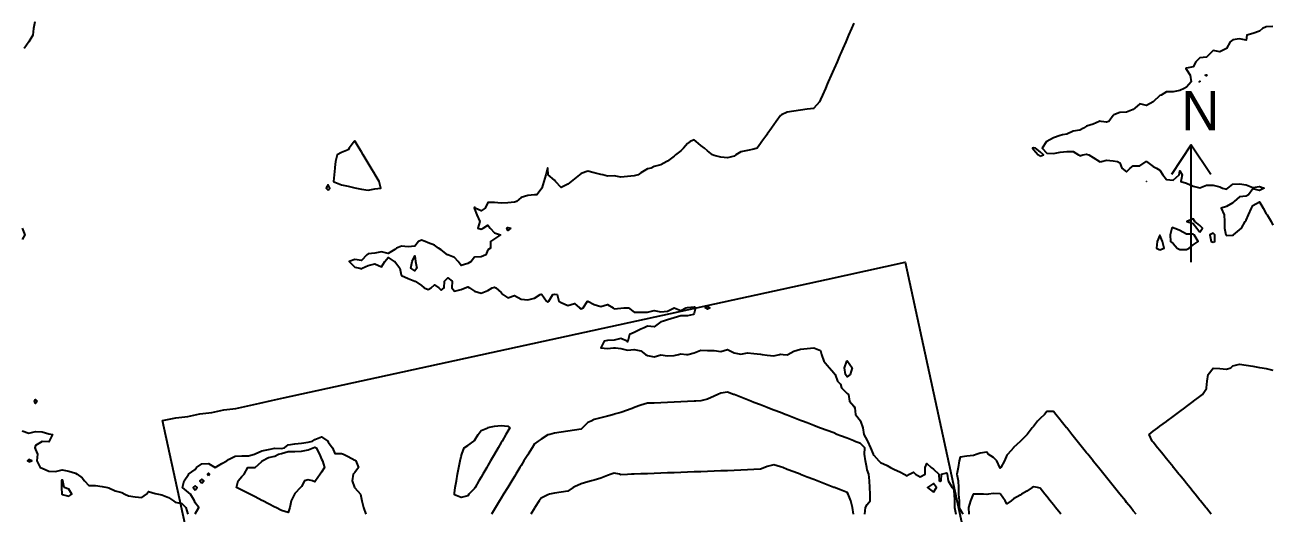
# Model space of a CAD drawing. Header units: metres. Extents: x 2681030 to 2681330, y 1246000 to 1246290.
# Drawn here: x 2681129 to 2681222.7, y 1246152.3 to 1246189 of the extents above; entities that cross this region are included whole.
import ezdxf

# ---------------------------------------------------------------- set-up
doc = ezdxf.new("R2010")
doc.units = ezdxf.units.M
for name, color, linetype in [('BASIS_HOEHENLINIEN', 8, 'Continuous'), ('BASIS_NORDPFEIL', 7, 'Continuous'), ('BASIS_PARZELLE', 7, 'Continuous')]:
    doc.layers.add(name, color=color, linetype=linetype)

msp = doc.modelspace()

# ---------------------------------------------------------------- linework, layer by layer
at = {"layer": 'BASIS_HOEHENLINIEN'}
for points in [[(2681129.712, 1246189.25, 0), (2681129.599, 1246188.75, 0), (2681129.555, 1246188.25, 0), (2681129.257, 1246187.75, 0), (2681129.25, 1246187.741, 0), (2681128.888, 1246187.25, 0)], [(2681191.25, 1246189.145, 0), (2681191.078, 1246188.75, 0), (2681190.86, 1246188.25, 0), (2681190.75, 1246187.997, 0), (2681190.642, 1246187.75, 0), (2681190.424, 1246187.25, 0), (2681190.25, 1246186.851, 0), (2681190.206, 1246186.75, 0), (2681189.989, 1246186.25, 0), (2681189.771, 1246185.75, 0), (2681189.75, 1246185.703, 0), (2681189.553, 1246185.25, 0), (2681189.335, 1246184.75, 0), (2681189.25, 1246184.555, 0), (2681189.117, 1246184.25, 0), (2681188.899, 1246183.75, 0), (2681188.75, 1246183.408, 0), (2681188.679, 1246183.25, 0), (2681188.256, 1246182.75, 0), (2681188.25, 1246182.746, 0), (2681187.75, 1246182.676, 0), (2681187.25, 1246182.605, 0), (2681186.75, 1246182.535, 0), (2681186.25, 1246182.464, 0), (2681185.813, 1246182.25, 0), (2681185.75, 1246182.208, 0), (2681185.422, 1246181.75, 0), (2681185.25, 1246181.51, 0), (2681185.064, 1246181.25, 0), (2681184.75, 1246180.812, 0), (2681184.705, 1246180.75, 0), (2681184.347, 1246180.25, 0), (2681184.25, 1246180.114, 0), (2681183.989, 1246179.75, 0), (2681183.75, 1246179.689, 0), (2681183.25, 1246179.583, 0), (2681182.75, 1246179.485, 0), (2681182.386, 1246179.25, 0), (2681182.25, 1246179.163, 0), (2681181.75, 1246179.042, 0), (2681181.25, 1246179.071, 0), (2681180.75, 1246179.2, 0), (2681180.635, 1246179.25, 0), (2681180.25, 1246179.562, 0), (2681180.019, 1246179.75, 0), (2681179.75, 1246179.969, 0), (2681179.404, 1246180.25, 0), (2681179.25, 1246180.375, 0), (2681178.948, 1246180.25, 0), (2681178.75, 1246180.106, 0), (2681178.448, 1246179.75, 0), (2681178.25, 1246179.549, 0), (2681177.861, 1246179.25, 0), (2681177.75, 1246179.164, 0), (2681177.25, 1246178.779, 0), (2681177.196, 1246178.75, 0), (2681176.75, 1246178.514, 0), (2681176.25, 1246178.384, 0), (2681176.013, 1246178.25, 0), (2681175.75, 1246178.202, 0), (2681175.25, 1246177.896, 0), (2681175.047, 1246177.75, 0), (2681174.75, 1246177.683, 0), (2681174.25, 1246177.626, 0), (2681173.75, 1246177.582, 0), (2681173.25, 1246177.676, 0), (2681172.75, 1246177.661, 0), (2681172.384, 1246177.75, 0), (2681172.25, 1246177.783, 0), (2681171.75, 1246177.904, 0), (2681171.25, 1246178.025, 0), (2681170.75, 1246177.843, 0), (2681170.632, 1246177.75, 0), (2681170.25, 1246177.449, 0), (2681169.998, 1246177.25, 0), (2681169.75, 1246177.055, 0), (2681169.25, 1246176.791, 0), (2681168.823, 1246177.25, 0), (2681168.75, 1246177.363, 0), (2681168.276, 1246177.75, 0), (2681168.25, 1246178.25, 0), (2681168.25, 1246178.251, 0), (2681168.243, 1246178.25, 0), (2681168.101, 1246177.75, 0), (2681167.957, 1246177.25, 0), (2681167.811, 1246176.75, 0), (2681167.75, 1246176.676, 0), (2681167.417, 1246176.25, 0), (2681167.25, 1246176.24, 0), (2681166.75, 1246176.202, 0), (2681166.25, 1246176.06, 0), (2681165.903, 1246175.75, 0), (2681165.75, 1246175.707, 0), (2681165.25, 1246175.659, 0), (2681164.75, 1246175.621, 0), (2681164.25, 1246175.673, 0), (2681163.75, 1246175.674, 0), (2681163.539, 1246175.25, 0), (2681163.25, 1246175.038, 0), (2681162.799, 1246175.25, 0), (2681162.75, 1246175.321, 0), (2681162.724, 1246175.25, 0), (2681162.75, 1246175.186, 0), (2681162.926, 1246174.75, 0), (2681163.133, 1246174.25, 0), (2681162.997, 1246173.75, 0), (2681163.25, 1246173.679, 0), (2681163.397, 1246173.75, 0), (2681163.75, 1246173.963, 0), (2681163.931, 1246173.75, 0), (2681164.25, 1246173.386, 0), (2681164.708, 1246173.25, 0), (2681164.25, 1246172.948, 0), (2681163.945, 1246172.75, 0), (2681163.943, 1246172.25, 0), (2681163.75, 1246172.113, 0), (2681163.594, 1246171.75, 0), (2681163.25, 1246171.594, 0), (2681162.75, 1246171.56, 0), (2681162.496, 1246171.25, 0), (2681162.25, 1246171.089, 0), (2681161.75, 1246170.943, 0), (2681161.523, 1246171.25, 0), (2681161.25, 1246171.546, 0), (2681160.75, 1246171.735, 0), (2681160.724, 1246171.75, 0), (2681160.25, 1246172.116, 0), (2681160.051, 1246172.25, 0), (2681159.75, 1246172.476, 0), (2681159.25, 1246172.646, 0), (2681159.036, 1246172.75, 0), (2681158.75, 1246172.851, 0), (2681158.528, 1246172.75, 0), (2681158.25, 1246172.403, 0), (2681157.75, 1246172.347, 0), (2681157.25, 1246172.398, 0), (2681156.877, 1246172.25, 0), (2681156.75, 1246172.142, 0), (2681156.25, 1246171.836, 0), (2681155.75, 1246171.967, 0), (2681155.25, 1246171.867, 0), (2681154.75, 1246171.809, 0), (2681154.663, 1246171.75, 0), (2681154.25, 1246171.326, 0), (2681153.75, 1246171.393, 0), (2681153.318, 1246171.25, 0), (2681153.75, 1246170.821, 0), (2681154.134, 1246170.75, 0), (2681154.25, 1246170.677, 0), (2681154.302, 1246170.75, 0), (2681154.75, 1246170.946, 0), (2681155.25, 1246171.058, 0), (2681155.75, 1246170.841, 0), (2681156.016, 1246171.25, 0), (2681156.25, 1246171.543, 0), (2681156.714, 1246171.25, 0), (2681156.75, 1246171.231, 0), (2681157.132, 1246170.75, 0), (2681157.236, 1246170.25, 0), (2681157.25, 1246170.192, 0), (2681157.75, 1246169.952, 0), (2681158.25, 1246169.773, 0), (2681158.279, 1246169.75, 0), (2681158.75, 1246169.436, 0), (2681158.953, 1246169.25, 0), (2681159.25, 1246169.126, 0), (2681159.48, 1246169.25, 0), (2681159.75, 1246169.489, 0), (2681160.066, 1246169.25, 0), (2681160.25, 1246169.076, 0), (2681160.475, 1246169.25, 0), (2681160.479, 1246169.75, 0), (2681160.75, 1246170.021, 0), (2681161.063, 1246169.75, 0), (2681161.044, 1246169.25, 0), (2681161.25, 1246169.022, 0), (2681161.75, 1246169.148, 0), (2681162.043, 1246169.25, 0), (2681162.25, 1246169.339, 0), (2681162.381, 1246169.25, 0), (2681162.75, 1246169.014, 0), (2681163.25, 1246168.858, 0), (2681163.75, 1246169.069, 0), (2681164.066, 1246169.25, 0), (2681164.25, 1246169.304, 0), (2681164.336, 1246169.25, 0), (2681164.75, 1246168.916, 0), (2681164.871, 1246168.75, 0), (2681165.25, 1246168.505, 0), (2681165.75, 1246168.673, 0), (2681166.25, 1246168.415, 0), (2681166.75, 1246168.367, 0), (2681167.25, 1246168.485, 0), (2681167.688, 1246168.75, 0), (2681167.75, 1246168.776, 0), (2681167.816, 1246168.75, 0), (2681168.151, 1246168.25, 0), (2681168.25, 1246168.193, 0), (2681168.341, 1246168.25, 0), (2681168.629, 1246168.75, 0), (2681168.75, 1246168.791, 0), (2681168.952, 1246168.75, 0), (2681169.094, 1246168.25, 0), (2681169.25, 1246168.154, 0), (2681169.75, 1246167.945, 0), (2681170.25, 1246168.078, 0), (2681170.633, 1246167.75, 0), (2681170.75, 1246167.694, 0), (2681170.903, 1246167.75, 0), (2681171.244, 1246168.25, 0), (2681171.25, 1246168.257, 0), (2681171.261, 1246168.25, 0), (2681171.75, 1246168.021, 0), (2681172.25, 1246167.852, 0), (2681172.75, 1246168.014, 0), (2681173.156, 1246167.75, 0), (2681173.25, 1246167.681, 0), (2681173.75, 1246167.741, 0), (2681173.971, 1246167.75, 0), (2681174.25, 1246167.762, 0), (2681174.316, 1246167.75, 0), (2681174.75, 1246167.44, 0), (2681175.25, 1246167.445, 0), (2681175.75, 1246167.431, 0), (2681176.25, 1246167.554, 0), (2681176.75, 1246167.47, 0), (2681177.25, 1246167.498, 0), (2681177.749, 1246167.75, 0), (2681177.75, 1246167.751, 0), (2681177.754, 1246167.75, 0), (2681178.25, 1246167.546, 0), (2681178.623, 1246167.75, 0), (2681178.75, 1246167.785, 0), (2681179.25, 1246167.823, 0), (2681179.356, 1246167.75, 0), (2681179.25, 1246167.362, 0), (2681179.207, 1246167.25, 0), (2681178.75, 1246167.156, 0), (2681178.25, 1246167.166, 0), (2681177.75, 1246166.995, 0), (2681177.25, 1246166.861, 0), (2681176.947, 1246166.75, 0), (2681176.75, 1246166.7, 0), (2681176.25, 1246166.325, 0), (2681175.75, 1246166.385, 0), (2681175.491, 1246166.25, 0), (2681175.25, 1246166.145, 0), (2681174.75, 1246165.906, 0), (2681174.384, 1246165.75, 0), (2681174.264, 1246165.25, 0), (2681174.25, 1246165.198, 0), (2681174.228, 1246165.25, 0), (2681173.75, 1246165.456, 0), (2681173.25, 1246165.338, 0), (2681172.75, 1246165.313, 0), (2681172.479, 1246165.25, 0), (2681172.25, 1246164.764, 0), (2681172.237, 1246164.75, 0), (2681172.25, 1246164.747, 0), (2681172.75, 1246164.698, 0), (2681173.181, 1246164.75, 0), (2681173.25, 1246164.765, 0), (2681173.352, 1246164.75, 0), (2681173.75, 1246164.703, 0), (2681174.25, 1246164.565, 0), (2681174.75, 1246164.638, 0), (2681175.25, 1246164.526, 0), (2681175.591, 1246164.25, 0), (2681175.75, 1246164.182, 0), (2681176.25, 1246164.082, 0), (2681176.75, 1246164.239, 0), (2681177.25, 1246164.157, 0), (2681177.75, 1246164.188, 0), (2681178.068, 1246164.25, 0), (2681178.25, 1246164.294, 0), (2681178.688, 1246164.25, 0), (2681178.75, 1246164.241, 0), (2681178.768, 1246164.25, 0), (2681179.25, 1246164.388, 0), (2681179.75, 1246164.571, 0), (2681180.25, 1246164.543, 0), (2681180.75, 1246164.55, 0), (2681181.25, 1246164.47, 0), (2681181.75, 1246164.623, 0), (2681182.25, 1246164.384, 0), (2681182.75, 1246164.272, 0), (2681183.25, 1246164.372, 0), (2681183.75, 1246164.33, 0), (2681184.25, 1246164.283, 0), (2681184.372, 1246164.25, 0), (2681184.75, 1246164.214, 0), (2681185.25, 1246164.142, 0), (2681185.661, 1246164.25, 0), (2681185.75, 1246164.284, 0), (2681185.955, 1246164.25, 0), (2681186.25, 1246164.236, 0), (2681186.292, 1246164.25, 0), (2681186.75, 1246164.514, 0), (2681187.25, 1246164.649, 0), (2681187.75, 1246164.703, 0), (2681188.25, 1246164.743, 0), (2681188.75, 1246164.55, 0), (2681188.82, 1246164.25, 0), (2681189.007, 1246163.75, 0), (2681189.25, 1246163.461, 0), (2681189.428, 1246163.25, 0), (2681189.75, 1246162.868, 0), (2681189.85, 1246162.75, 0), (2681190.034, 1246162.25, 0), (2681190.25, 1246162.019, 0), (2681190.33, 1246161.75, 0), (2681190.75, 1246161.321, 0), (2681190.85, 1246161.25, 0), (2681190.919, 1246160.75, 0), (2681191.25, 1246160.365, 0), (2681191.333, 1246160.25, 0), (2681191.384, 1246159.75, 0), (2681191.75, 1246159.256, 0), (2681191.756, 1246159.25, 0), (2681191.932, 1246158.75, 0), (2681192.003, 1246158.25, 0), (2681192.25, 1246157.79, 0), (2681192.274, 1246157.75, 0), (2681192.502, 1246157.25, 0), (2681192.708, 1246156.75, 0), (2681192.75, 1246156.675, 0), (2681193.145, 1246156.25, 0), (2681193.25, 1246156.124, 0), (2681193.75, 1246155.906, 0), (2681194.007, 1246155.75, 0), (2681194.25, 1246155.623, 0), (2681194.75, 1246155.411, 0), (2681195.043, 1246155.25, 0), (2681195.25, 1246155.131, 0), (2681195.43, 1246155.25, 0), (2681195.75, 1246155.405, 0), (2681195.889, 1246155.25, 0), (2681196.25, 1246155.063, 0), (2681196.621, 1246155.25, 0), (2681196.617, 1246155.75, 0), (2681196.75, 1246156.051, 0), (2681197.054, 1246155.75, 0), (2681197.25, 1246155.625, 0), (2681197.647, 1246155.25, 0), (2681197.67, 1246154.75, 0), (2681197.75, 1246154.71, 0), (2681197.808, 1246154.75, 0), (2681197.844, 1246155.25, 0), (2681198.25, 1246155.348, 0), (2681198.271, 1246155.25, 0), (2681198.336, 1246154.75, 0), (2681198.64, 1246154.25, 0), (2681198.75, 1246154.148, 0), (2681198.791, 1246153.75, 0), (2681198.81, 1246153.25, 0), (2681198.809, 1246152.75, 0), (2681198.924, 1246152.25, 0)], [(2681222.75, 1246188.91, 0), (2681222.25, 1246188.866, 0), (2681221.964, 1246188.75, 0), (2681221.75, 1246188.54, 0), (2681221.25, 1246188.377, 0), (2681220.783, 1246188.25, 0), (2681220.75, 1246187.87, 0), (2681220.25, 1246187.962, 0), (2681219.75, 1246187.898, 0), (2681219.529, 1246187.75, 0), (2681219.256, 1246187.25, 0), (2681219.25, 1246187.241, 0), (2681218.75, 1246186.984, 0), (2681218.25, 1246187.1, 0), (2681217.898, 1246186.75, 0), (2681217.75, 1246186.603, 0), (2681217.25, 1246186.535, 0), (2681216.966, 1246186.25, 0), (2681216.75, 1246185.87, 0), (2681216.25, 1246185.769, 0), (2681216.203, 1246185.75, 0), (2681216.25, 1246185.679, 0), (2681216.538, 1246185.25, 0), (2681216.599, 1246184.75, 0), (2681216.25, 1246184.34, 0), (2681216.082, 1246184.25, 0), (2681215.75, 1246184.097, 0), (2681215.25, 1246183.997, 0), (2681214.75, 1246183.988, 0), (2681214.361, 1246183.75, 0), (2681214.25, 1246183.725, 0), (2681213.75, 1246183.25, 0), (2681213.75, 1246183.25, 0), (2681213.25, 1246182.953, 0), (2681212.75, 1246183.098, 0), (2681212.375, 1246182.75, 0), (2681212.25, 1246182.654, 0), (2681211.75, 1246182.471, 0), (2681211.25, 1246182.445, 0), (2681210.793, 1246182.25, 0), (2681210.75, 1246182.21, 0), (2681210.429, 1246181.75, 0), (2681210.25, 1246181.698, 0), (2681209.845, 1246181.75, 0), (2681209.75, 1246181.776, 0), (2681209.69, 1246181.75, 0), (2681209.25, 1246181.549, 0), (2681208.75, 1246181.411, 0), (2681208.522, 1246181.25, 0), (2681208.25, 1246181.097, 0), (2681207.75, 1246181.045, 0), (2681207.25, 1246180.811, 0), (2681206.933, 1246180.75, 0), (2681206.75, 1246180.702, 0), (2681206.25, 1246180.542, 0), (2681205.75, 1246180.254, 0), (2681205.734, 1246180.25, 0), (2681205.406, 1246179.75, 0), (2681205.75, 1246179.38, 0), (2681206.25, 1246179.354, 0), (2681206.75, 1246179.453, 0), (2681207.25, 1246179.501, 0), (2681207.75, 1246179.502, 0), (2681208.138, 1246179.25, 0), (2681208.25, 1246179.174, 0), (2681208.474, 1246179.25, 0), (2681208.75, 1246179.31, 0), (2681208.914, 1246179.25, 0), (2681209.25, 1246179.062, 0), (2681209.719, 1246178.75, 0), (2681209.75, 1246178.72, 0), (2681209.864, 1246178.75, 0), (2681210.25, 1246178.843, 0), (2681210.75, 1246178.815, 0), (2681211.063, 1246178.75, 0), (2681211.25, 1246178.644, 0), (2681211.399, 1246178.25, 0), (2681211.75, 1246177.97, 0), (2681212.033, 1246178.25, 0), (2681212.25, 1246178.434, 0), (2681212.75, 1246178.437, 0), (2681213.226, 1246178.75, 0), (2681213.25, 1246178.754, 0), (2681213.261, 1246178.75, 0), (2681213.75, 1246178.378, 0), (2681213.991, 1246178.25, 0), (2681214.25, 1246178.104, 0), (2681214.488, 1246177.75, 0), (2681214.75, 1246177.403, 0), (2681215.25, 1246177.346, 0), (2681215.699, 1246177.75, 0), (2681215.75, 1246178.055, 0), (2681215.918, 1246177.75, 0), (2681215.835, 1246177.25, 0), (2681216.25, 1246177.131, 0), (2681216.75, 1246176.89, 0), (2681217.25, 1246176.78, 0), (2681217.75, 1246176.974, 0), (2681218.25, 1246176.978, 0), (2681218.75, 1246176.845, 0), (2681218.974, 1246176.75, 0), (2681219.25, 1246176.679, 0), (2681219.359, 1246176.75, 0), (2681219.75, 1246177.055, 0), (2681220.25, 1246177.074, 0), (2681220.75, 1246176.991, 0), (2681221.25, 1246176.792, 0), (2681221.75, 1246176.872, 0), (2681222.097, 1246176.75, 0), (2681221.75, 1246176.587, 0), (2681221.25, 1246176.703, 0), (2681220.919, 1246176.25, 0), (2681220.75, 1246176.149, 0), (2681220.25, 1246176.1, 0), (2681219.836, 1246175.75, 0), (2681219.75, 1246175.656, 0), (2681219.25, 1246175.374, 0), (2681218.863, 1246175.25, 0), (2681219.095, 1246174.75, 0), (2681219.1, 1246174.25, 0), (2681219.105, 1246173.75, 0), (2681219.217, 1246173.25, 0), (2681219.25, 1246173.2, 0), (2681219.75, 1246173.214, 0), (2681219.799, 1246173.25, 0), (2681220.25, 1246173.62, 0), (2681220.385, 1246173.75, 0), (2681220.674, 1246174.25, 0), (2681220.75, 1246174.348, 0), (2681220.924, 1246174.75, 0), (2681221.13, 1246175.25, 0), (2681221.25, 1246175.451, 0), (2681221.75, 1246175.733, 0), (2681222.03, 1246175.25, 0), (2681222.25, 1246174.82, 0), (2681222.318, 1246174.75, 0), (2681222.627, 1246174.25, 0), (2681222.75, 1246173.98, 0)], [(2681217.268, 1246184.75, 0), (2681217.25, 1246184.741, 0), (2681217.199, 1246184.75, 0), (2681217.25, 1246184.784, 0), (2681217.268, 1246184.75, 0)], [(2681217.805, 1246185.25, 0), (2681217.75, 1246185.202, 0), (2681217.664, 1246185.25, 0), (2681217.75, 1246185.279, 0), (2681217.805, 1246185.25, 0)], [(2681155.25, 1246176.705, 0), (2681155.715, 1246176.75, 0), (2681155.586, 1246177.25, 0), (2681155.286, 1246177.75, 0), (2681155.25, 1246177.81, 0), (2681154.984, 1246178.25, 0), (2681154.75, 1246178.64, 0), (2681154.684, 1246178.75, 0), (2681154.384, 1246179.25, 0), (2681154.25, 1246179.472, 0), (2681154.083, 1246179.75, 0), (2681153.782, 1246180.25, 0), (2681153.75, 1246180.302, 0), (2681153.709, 1246180.25, 0), (2681153.337, 1246179.75, 0), (2681153.25, 1246179.624, 0), (2681152.75, 1246179.437, 0), (2681152.434, 1246179.25, 0), (2681152.286, 1246178.75, 0), (2681152.25, 1246178.3, 0), (2681152.246, 1246178.25, 0), (2681152.208, 1246177.75, 0), (2681152.159, 1246177.25, 0), (2681152.25, 1246177.211, 0), (2681152.75, 1246177.013, 0), (2681153.25, 1246176.904, 0), (2681153.75, 1246176.781, 0), (2681153.871, 1246176.75, 0), (2681154.25, 1246176.672, 0), (2681154.75, 1246176.605, 0), (2681155.25, 1246176.705, 0)], [(2681205.25, 1246179.153, 0), (2681205.51, 1246179.25, 0), (2681205.25, 1246179.479, 0), (2681204.919, 1246179.75, 0), (2681204.75, 1246179.78, 0), (2681204.674, 1246179.75, 0), (2681204.75, 1246179.659, 0), (2681205.116, 1246179.25, 0), (2681205.25, 1246179.153, 0)], [(2681151.75, 1246176.602, 0), (2681151.88, 1246176.75, 0), (2681151.75, 1246176.99, 0), (2681151.597, 1246176.75, 0), (2681151.75, 1246176.602, 0)], [(2681213.25, 1246177.245, 0), (2681213.262, 1246177.25, 0), (2681213.25, 1246177.263, 0), (2681213.238, 1246177.25, 0), (2681213.25, 1246177.245, 0)], [(2681217.25, 1246173.456, 0), (2681217.467, 1246173.75, 0), (2681217.25, 1246173.948, 0), (2681216.884, 1246174.25, 0), (2681216.75, 1246174.451, 0), (2681216.287, 1246174.25, 0), (2681216.75, 1246174.095, 0), (2681217.027, 1246173.75, 0), (2681217.25, 1246173.456, 0)], [(2681128.755, 1246173.75, 0), (2681128.959, 1246173.25, 0), (2681128.75, 1246172.903, 0)], [(2681165.478, 1246173.75, 0), (2681165.25, 1246173.58, 0), (2681165.168, 1246173.75, 0), (2681165.25, 1246173.799, 0), (2681165.478, 1246173.75, 0)], [(2681214.25, 1246172.113, 0), (2681214.586, 1246172.25, 0), (2681214.46, 1246172.75, 0), (2681214.25, 1246173.224, 0), (2681214.047, 1246172.75, 0), (2681213.99, 1246172.25, 0), (2681214.25, 1246172.113, 0)], [(2681216.25, 1246172.142, 0), (2681216.446, 1246172.25, 0), (2681216.75, 1246172.485, 0), (2681217.121, 1246172.75, 0), (2681216.821, 1246173.25, 0), (2681216.75, 1246173.293, 0), (2681216.25, 1246173.295, 0), (2681215.75, 1246173.56, 0), (2681215.331, 1246173.75, 0), (2681215.25, 1246173.787, 0), (2681215.163, 1246173.75, 0), (2681215.023, 1246173.25, 0), (2681215.043, 1246172.75, 0), (2681215.25, 1246172.585, 0), (2681215.565, 1246172.25, 0), (2681215.75, 1246172.145, 0), (2681216.25, 1246172.142, 0)], [(2681218.25, 1246172.702, 0), (2681218.388, 1246172.75, 0), (2681218.373, 1246173.25, 0), (2681218.25, 1246173.367, 0), (2681218.017, 1246173.25, 0), (2681218.117, 1246172.75, 0), (2681218.25, 1246172.702, 0)], [(2681158.406, 1246170.75, 0), (2681158.25, 1246170.531, 0), (2681157.947, 1246170.75, 0), (2681158.057, 1246171.25, 0), (2681158.25, 1246171.671, 0), (2681158.321, 1246171.25, 0), (2681158.406, 1246170.75, 0)], [(2681180.445, 1246167.75, 0), (2681180.25, 1246167.663, 0), (2681180.069, 1246167.75, 0), (2681180.25, 1246167.856, 0), (2681180.445, 1246167.75, 0)], [(2681190.973, 1246162.75, 0), (2681190.75, 1246162.562, 0), (2681190.62, 1246162.75, 0), (2681190.553, 1246163.25, 0), (2681190.733, 1246163.75, 0), (2681190.75, 1246163.778, 0), (2681190.77, 1246163.75, 0), (2681191.138, 1246163.25, 0), (2681190.973, 1246162.75, 0)], [(2681218.106, 1246152.25, 0), (2681217.75, 1246152.693, 0), (2681217.704, 1246152.75, 0), (2681217.302, 1246153.25, 0), (2681217.25, 1246153.314, 0), (2681216.899, 1246153.75, 0), (2681216.75, 1246153.935, 0), (2681216.497, 1246154.25, 0), (2681216.25, 1246154.557, 0), (2681216.094, 1246154.75, 0), (2681215.75, 1246155.178, 0), (2681215.692, 1246155.25, 0), (2681215.29, 1246155.75, 0), (2681215.25, 1246155.799, 0), (2681214.887, 1246156.25, 0), (2681214.75, 1246156.42, 0), (2681214.485, 1246156.75, 0), (2681214.25, 1246157.042, 0), (2681214.082, 1246157.25, 0), (2681213.75, 1246157.663, 0), (2681213.68, 1246157.75, 0), (2681213.438, 1246158.25, 0), (2681213.75, 1246158.483, 0), (2681214.109, 1246158.75, 0), (2681214.25, 1246158.855, 0), (2681214.75, 1246159.228, 0), (2681214.779, 1246159.25, 0), (2681215.25, 1246159.6, 0), (2681215.451, 1246159.75, 0), (2681215.75, 1246159.973, 0), (2681216.122, 1246160.25, 0), (2681216.25, 1246160.345, 0), (2681216.75, 1246160.718, 0), (2681216.792, 1246160.75, 0), (2681217.25, 1246161.091, 0), (2681217.464, 1246161.25, 0), (2681217.75, 1246161.697, 0), (2681217.766, 1246161.75, 0), (2681217.821, 1246162.25, 0), (2681217.876, 1246162.75, 0), (2681218.25, 1246163.213, 0), (2681218.75, 1246163.189, 0), (2681219.25, 1246163.145, 0), (2681219.58, 1246163.25, 0), (2681219.75, 1246163.396, 0), (2681220.25, 1246163.526, 0), (2681220.75, 1246163.453, 0), (2681221.25, 1246163.368, 0), (2681221.75, 1246163.28, 0), (2681221.947, 1246163.25, 0), (2681222.25, 1246163.198, 0), (2681222.75, 1246163.065, 0)], [(2681192.071, 1246152.25, 0), (2681192.139, 1246152.75, 0), (2681192.25, 1246152.985, 0), (2681192.488, 1246153.25, 0), (2681192.482, 1246153.75, 0), (2681192.458, 1246154.25, 0), (2681192.423, 1246154.75, 0), (2681192.381, 1246155.25, 0), (2681192.25, 1246155.59, 0), (2681192.224, 1246155.75, 0), (2681192.143, 1246156.25, 0), (2681192.063, 1246156.75, 0), (2681192.077, 1246157.25, 0), (2681191.75, 1246157.567, 0), (2681191.276, 1246157.75, 0), (2681191.25, 1246157.772, 0), (2681190.75, 1246157.971, 0), (2681190.25, 1246158.146, 0), (2681189.98, 1246158.25, 0), (2681189.75, 1246158.361, 0), (2681189.25, 1246158.532, 0), (2681188.75, 1246158.725, 0), (2681188.685, 1246158.75, 0), (2681188.25, 1246158.918, 0), (2681187.75, 1246159.111, 0), (2681187.39, 1246159.25, 0), (2681187.25, 1246159.304, 0), (2681186.75, 1246159.497, 0), (2681186.25, 1246159.69, 0), (2681186.094, 1246159.75, 0), (2681185.75, 1246159.883, 0), (2681185.25, 1246160.076, 0), (2681184.799, 1246160.25, 0), (2681184.75, 1246160.269, 0), (2681184.25, 1246160.462, 0), (2681183.75, 1246160.655, 0), (2681183.504, 1246160.75, 0), (2681183.25, 1246160.848, 0), (2681182.75, 1246161.041, 0), (2681182.25, 1246161.234, 0), (2681182.208, 1246161.25, 0), (2681181.75, 1246161.427, 0), (2681181.25, 1246161.352, 0), (2681181.044, 1246161.25, 0), (2681180.75, 1246161.11, 0), (2681180.25, 1246160.884, 0), (2681179.75, 1246160.772, 0), (2681179.378, 1246160.75, 0), (2681179.25, 1246160.743, 0), (2681178.75, 1246160.715, 0), (2681178.25, 1246160.687, 0), (2681177.75, 1246160.66, 0), (2681177.25, 1246160.64, 0), (2681176.75, 1246160.621, 0), (2681176.25, 1246160.602, 0), (2681175.75, 1246160.599, 0), (2681175.25, 1246160.445, 0), (2681174.75, 1246160.259, 0), (2681174.726, 1246160.25, 0), (2681174.25, 1246160.073, 0), (2681173.75, 1246159.893, 0), (2681173.25, 1246159.759, 0), (2681173.217, 1246159.75, 0), (2681172.75, 1246159.625, 0), (2681172.25, 1246159.491, 0), (2681171.75, 1246159.358, 0), (2681171.507, 1246159.25, 0), (2681171.25, 1246159.153, 0), (2681170.857, 1246158.75, 0), (2681170.75, 1246158.632, 0), (2681170.25, 1246158.554, 0), (2681169.75, 1246158.484, 0), (2681169.25, 1246158.414, 0), (2681168.75, 1246158.345, 0), (2681168.413, 1246158.25, 0), (2681168.25, 1246158.204, 0), (2681167.75, 1246157.899, 0), (2681167.536, 1246157.75, 0), (2681167.25, 1246157.534, 0), (2681167.076, 1246157.25, 0), (2681166.77, 1246156.75, 0), (2681166.75, 1246156.718, 0), (2681166.463, 1246156.25, 0), (2681166.25, 1246155.901, 0), (2681166.157, 1246155.75, 0), (2681165.851, 1246155.25, 0), (2681165.75, 1246155.085, 0), (2681165.545, 1246154.75, 0), (2681165.25, 1246154.269, 0), (2681165.238, 1246154.25, 0), (2681164.932, 1246153.75, 0), (2681164.75, 1246153.453, 0), (2681164.626, 1246153.25, 0), (2681164.319, 1246152.75, 0), (2681164.25, 1246152.637, 0), (2681164.013, 1246152.25, 0)], [(2681129.866, 1246160.75, 0), (2681129.75, 1246160.571, 0), (2681129.673, 1246160.75, 0), (2681129.75, 1246160.874, 0), (2681129.866, 1246160.75, 0)], [(2681212.464, 1246152.25, 0), (2681212.25, 1246152.516, 0), (2681212.062, 1246152.75, 0), (2681211.75, 1246153.138, 0), (2681211.659, 1246153.25, 0), (2681211.257, 1246153.75, 0), (2681211.25, 1246153.759, 0), (2681210.855, 1246154.25, 0), (2681210.75, 1246154.38, 0), (2681210.452, 1246154.75, 0), (2681210.25, 1246155.001, 0), (2681210.05, 1246155.25, 0), (2681209.75, 1246155.623, 0), (2681209.647, 1246155.75, 0), (2681209.25, 1246156.244, 0), (2681209.245, 1246156.25, 0), (2681208.843, 1246156.75, 0), (2681208.75, 1246156.865, 0), (2681208.44, 1246157.25, 0), (2681208.25, 1246157.486, 0), (2681208.038, 1246157.75, 0), (2681207.75, 1246158.108, 0), (2681207.635, 1246158.25, 0), (2681207.25, 1246158.729, 0), (2681207.233, 1246158.75, 0), (2681206.831, 1246159.25, 0), (2681206.75, 1246159.35, 0), (2681206.428, 1246159.75, 0), (2681206.25, 1246159.972, 0), (2681205.75, 1246159.964, 0), (2681205.592, 1246159.75, 0), (2681205.25, 1246159.451, 0), (2681205.069, 1246159.25, 0), (2681204.75, 1246158.849, 0), (2681204.649, 1246158.75, 0), (2681204.272, 1246158.25, 0), (2681204.25, 1246158.223, 0), (2681203.774, 1246157.75, 0), (2681203.75, 1246157.719, 0), (2681203.25, 1246157.258, 0), (2681203.246, 1246157.25, 0), (2681202.827, 1246156.75, 0), (2681202.75, 1246156.679, 0), (2681202.572, 1246156.25, 0), (2681202.303, 1246155.75, 0), (2681202.25, 1246155.709, 0), (2681202.223, 1246155.75, 0), (2681201.994, 1246156.25, 0), (2681201.75, 1246156.502, 0), (2681201.346, 1246156.75, 0), (2681201.25, 1246156.923, 0), (2681200.75, 1246156.833, 0), (2681200.53, 1246156.75, 0), (2681200.25, 1246156.669, 0), (2681199.75, 1246156.616, 0), (2681199.25, 1246156.529, 0), (2681199.179, 1246156.25, 0), (2681199.105, 1246155.75, 0), (2681198.994, 1246155.25, 0), (2681199.086, 1246154.75, 0), (2681199.111, 1246154.25, 0), (2681199.12, 1246153.75, 0), (2681199.178, 1246153.25, 0), (2681199.159, 1246152.75, 0), (2681199.25, 1246152.594, 0), (2681199.446, 1246152.25, 0)], [(2681128.75, 1246158.524, 0), (2681129.25, 1246158.337, 0), (2681129.75, 1246158.463, 0), (2681130.25, 1246158.428, 0), (2681130.75, 1246158.301, 0), (2681131.016, 1246158.25, 0), (2681130.771, 1246157.75, 0), (2681130.75, 1246157.697, 0), (2681130.25, 1246157.718, 0), (2681129.75, 1246157.41, 0), (2681129.695, 1246157.25, 0), (2681129.75, 1246157.122, 0), (2681129.907, 1246156.75, 0), (2681129.859, 1246156.25, 0), (2681130.094, 1246155.75, 0), (2681130.25, 1246155.703, 0), (2681130.75, 1246155.495, 0), (2681131.25, 1246155.459, 0), (2681131.75, 1246155.575, 0), (2681132.25, 1246155.477, 0), (2681132.75, 1246155.328, 0), (2681132.871, 1246155.25, 0), (2681133.25, 1246154.989, 0), (2681133.432, 1246154.75, 0), (2681133.75, 1246154.403, 0), (2681134.25, 1246154.401, 0), (2681134.75, 1246154.329, 0), (2681135.173, 1246154.25, 0), (2681135.25, 1246154.231, 0), (2681135.75, 1246154.011, 0), (2681136.25, 1246153.871, 0), (2681136.469, 1246153.75, 0), (2681136.75, 1246153.639, 0), (2681137.25, 1246153.544, 0), (2681137.75, 1246153.51, 0), (2681138.094, 1246153.75, 0), (2681138.25, 1246153.948, 0), (2681138.75, 1246153.806, 0), (2681138.983, 1246153.75, 0), (2681139.25, 1246153.706, 0), (2681139.75, 1246153.51, 0), (2681140.125, 1246153.25, 0), (2681140.25, 1246153.145, 0), (2681140.75, 1246153.056, 0), (2681141.044, 1246152.75, 0), (2681141.2, 1246152.25, 0)], [(2681162.312, 1246153.75, 0), (2681162.25, 1246153.628, 0), (2681161.75, 1246153.504, 0), (2681161.25, 1246153.702, 0), (2681161.235, 1246153.75, 0), (2681161.25, 1246153.835, 0), (2681161.292, 1246154.25, 0), (2681161.395, 1246154.75, 0), (2681161.477, 1246155.25, 0), (2681161.557, 1246155.75, 0), (2681161.665, 1246156.25, 0), (2681161.75, 1246156.575, 0), (2681161.801, 1246156.75, 0), (2681161.967, 1246157.25, 0), (2681162.25, 1246157.409, 0), (2681162.685, 1246157.75, 0), (2681162.75, 1246157.797, 0), (2681163.026, 1246158.25, 0), (2681163.25, 1246158.532, 0), (2681163.735, 1246158.75, 0), (2681163.75, 1246158.755, 0), (2681164.25, 1246158.872, 0), (2681164.75, 1246158.917, 0), (2681165.25, 1246158.865, 0), (2681165.4, 1246158.75, 0), (2681165.25, 1246158.491, 0), (2681165.11, 1246158.25, 0), (2681164.82, 1246157.75, 0), (2681164.75, 1246157.629, 0), (2681164.53, 1246157.25, 0), (2681164.25, 1246156.768, 0), (2681164.24, 1246156.75, 0), (2681163.95, 1246156.25, 0), (2681163.75, 1246155.906, 0), (2681163.66, 1246155.75, 0), (2681163.37, 1246155.25, 0), (2681163.25, 1246155.044, 0), (2681163.065, 1246154.75, 0), (2681162.789, 1246154.25, 0), (2681162.75, 1246154.182, 0), (2681162.312, 1246153.75, 0)], [(2681141.75, 1246152.275, 0), (2681142.028, 1246152.75, 0), (2681141.75, 1246153.097, 0), (2681141.699, 1246153.25, 0), (2681141.41, 1246153.75, 0), (2681141.25, 1246153.872, 0), (2681140.802, 1246154.25, 0), (2681140.924, 1246154.75, 0), (2681141.25, 1246155.234, 0), (2681141.258, 1246155.25, 0), (2681141.75, 1246155.612, 0), (2681141.858, 1246155.75, 0), (2681142.25, 1246156.032, 0), (2681142.75, 1246156.07, 0), (2681143.25, 1246155.751, 0), (2681143.75, 1246156.073, 0), (2681144.134, 1246156.25, 0), (2681144.25, 1246156.354, 0), (2681144.75, 1246156.607, 0), (2681145.25, 1246156.629, 0), (2681145.75, 1246156.645, 0), (2681146.199, 1246156.75, 0), (2681146.25, 1246156.779, 0), (2681146.75, 1246157.023, 0), (2681147.25, 1246157.12, 0), (2681147.75, 1246157.207, 0), (2681148.25, 1246157.197, 0), (2681148.464, 1246157.25, 0), (2681148.75, 1246157.468, 0), (2681149.25, 1246157.544, 0), (2681149.75, 1246157.587, 0), (2681150.25, 1246157.67, 0), (2681150.56, 1246157.75, 0), (2681150.75, 1246157.852, 0), (2681151.25, 1246158.055, 0), (2681151.718, 1246157.75, 0), (2681151.75, 1246157.668, 0), (2681152.078, 1246157.25, 0), (2681152.25, 1246156.801, 0), (2681152.75, 1246156.81, 0), (2681152.89, 1246156.75, 0), (2681153.25, 1246156.58, 0), (2681153.75, 1246156.316, 0), (2681153.827, 1246156.25, 0), (2681154.036, 1246155.75, 0), (2681153.75, 1246155.378, 0), (2681153.635, 1246155.25, 0), (2681153.542, 1246154.75, 0), (2681153.737, 1246154.25, 0), (2681153.75, 1246154.23, 0), (2681154.185, 1246153.75, 0), (2681154.25, 1246153.379, 0), (2681154.281, 1246153.25, 0), (2681154.392, 1246152.75, 0), (2681154.57, 1246152.25, 0)], [(2681148.862, 1246152.75, 0), (2681148.75, 1246152.374, 0), (2681148.25, 1246152.53, 0), (2681147.817, 1246152.75, 0), (2681147.75, 1246152.784, 0), (2681147.25, 1246153.038, 0), (2681146.832, 1246153.25, 0), (2681146.75, 1246153.292, 0), (2681146.25, 1246153.546, 0), (2681145.848, 1246153.75, 0), (2681145.75, 1246153.8, 0), (2681145.25, 1246154.053, 0), (2681144.863, 1246154.25, 0), (2681144.975, 1246154.75, 0), (2681145.25, 1246155.075, 0), (2681145.433, 1246155.25, 0), (2681145.716, 1246155.75, 0), (2681145.75, 1246155.768, 0), (2681146.25, 1246155.766, 0), (2681146.75, 1246156.205, 0), (2681146.796, 1246156.25, 0), (2681147.25, 1246156.503, 0), (2681147.75, 1246156.603, 0), (2681148.018, 1246156.75, 0), (2681148.25, 1246156.821, 0), (2681148.75, 1246156.951, 0), (2681149.25, 1246156.969, 0), (2681149.75, 1246156.998, 0), (2681150.25, 1246157.086, 0), (2681150.613, 1246157.25, 0), (2681150.75, 1246157.296, 0), (2681150.857, 1246157.25, 0), (2681151.092, 1246156.75, 0), (2681151.25, 1246156.387, 0), (2681151.319, 1246156.25, 0), (2681151.479, 1246155.75, 0), (2681151.25, 1246155.421, 0), (2681151.15, 1246155.25, 0), (2681150.794, 1246154.75, 0), (2681150.75, 1246154.684, 0), (2681150.557, 1246154.75, 0), (2681150.25, 1246154.846, 0), (2681149.964, 1246154.75, 0), (2681149.75, 1246154.321, 0), (2681149.678, 1246154.25, 0), (2681149.25, 1246153.803, 0), (2681149.215, 1246153.75, 0), (2681148.955, 1246153.25, 0), (2681148.862, 1246152.75, 0)], [(2681129.25, 1246156.189, 0), (2681129.474, 1246156.25, 0), (2681129.25, 1246156.349, 0), (2681129.148, 1246156.25, 0), (2681129.25, 1246156.189, 0)], [(2681142.75, 1246155.159, 0), (2681142.827, 1246155.25, 0), (2681142.75, 1246155.326, 0), (2681142.672, 1246155.25, 0), (2681142.75, 1246155.159, 0)], [(2681191.233, 1246152.25, 0), (2681191.152, 1246152.75, 0), (2681191.037, 1246153.25, 0), (2681190.832, 1246153.75, 0), (2681190.75, 1246153.883, 0), (2681190.25, 1246154.076, 0), (2681189.8, 1246154.25, 0), (2681189.75, 1246154.269, 0), (2681189.25, 1246154.462, 0), (2681188.75, 1246154.655, 0), (2681188.505, 1246154.75, 0), (2681188.25, 1246154.848, 0), (2681187.75, 1246155.041, 0), (2681187.25, 1246155.234, 0), (2681187.209, 1246155.25, 0), (2681186.75, 1246155.427, 0), (2681186.25, 1246155.62, 0), (2681185.914, 1246155.75, 0), (2681185.75, 1246155.813, 0), (2681185.25, 1246155.968, 0), (2681184.75, 1246155.839, 0), (2681184.556, 1246155.75, 0), (2681184.25, 1246155.643, 0), (2681183.75, 1246155.608, 0), (2681183.25, 1246155.58, 0), (2681182.75, 1246155.557, 0), (2681182.25, 1246155.538, 0), (2681181.75, 1246155.519, 0), (2681181.25, 1246155.501, 0), (2681180.75, 1246155.482, 0), (2681180.25, 1246155.463, 0), (2681179.75, 1246155.445, 0), (2681179.25, 1246155.426, 0), (2681178.75, 1246155.407, 0), (2681178.25, 1246155.389, 0), (2681177.75, 1246155.37, 0), (2681177.25, 1246155.351, 0), (2681176.75, 1246155.333, 0), (2681176.25, 1246155.314, 0), (2681175.75, 1246155.295, 0), (2681175.25, 1246155.277, 0), (2681174.75, 1246155.258, 0), (2681174.534, 1246155.25, 0), (2681174.25, 1246155.239, 0), (2681173.75, 1246155.221, 0), (2681173.637, 1246155.25, 0), (2681173.25, 1246155.333, 0), (2681173.025, 1246155.25, 0), (2681172.75, 1246155.148, 0), (2681172.25, 1246154.962, 0), (2681171.75, 1246154.806, 0), (2681171.539, 1246154.75, 0), (2681171.25, 1246154.673, 0), (2681170.75, 1246154.539, 0), (2681170.25, 1246154.306, 0), (2681170.149, 1246154.25, 0), (2681169.75, 1246153.983, 0), (2681169.25, 1246153.913, 0), (2681168.75, 1246153.844, 0), (2681168.393, 1246153.75, 0), (2681168.25, 1246153.712, 0), (2681167.75, 1246153.454, 0), (2681167.605, 1246153.25, 0), (2681167.276, 1246152.75, 0), (2681167.25, 1246152.708, 0), (2681166.969, 1246152.25, 0)], [(2681132.25, 1246153.607, 0), (2681132.477, 1246153.75, 0), (2681132.25, 1246154.122, 0), (2681131.895, 1246154.25, 0), (2681131.811, 1246154.75, 0), (2681131.75, 1246154.83, 0), (2681131.7, 1246154.75, 0), (2681131.717, 1246154.25, 0), (2681131.727, 1246153.75, 0), (2681131.75, 1246153.729, 0), (2681132.25, 1246153.607, 0)], [(2681142.25, 1246154.582, 0), (2681142.391, 1246154.75, 0), (2681142.25, 1246154.874, 0), (2681142.109, 1246154.75, 0), (2681142.25, 1246154.582, 0)], [(2681197.25, 1246153.908, 0), (2681197.474, 1246154.25, 0), (2681197.25, 1246154.57, 0), (2681196.789, 1246154.25, 0), (2681197.25, 1246153.908, 0)], [(2681141.75, 1246154.065, 0), (2681141.898, 1246154.25, 0), (2681141.75, 1246154.373, 0), (2681141.606, 1246154.25, 0), (2681141.75, 1246154.065, 0)], [(2681206.822, 1246152.25, 0), (2681206.75, 1246152.34, 0), (2681206.42, 1246152.75, 0), (2681206.25, 1246152.961, 0), (2681206.017, 1246153.25, 0), (2681205.75, 1246153.582, 0), (2681205.615, 1246153.75, 0), (2681205.25, 1246154.203, 0), (2681205.066, 1246154.25, 0), (2681204.75, 1246154.307, 0), (2681204.661, 1246154.25, 0), (2681204.25, 1246153.986, 0), (2681203.866, 1246153.75, 0), (2681203.75, 1246153.677, 0), (2681203.25, 1246153.407, 0), (2681203.079, 1246153.25, 0), (2681202.75, 1246153.031, 0), (2681202.617, 1246153.25, 0), (2681202.283, 1246153.75, 0), (2681202.25, 1246153.782, 0), (2681201.75, 1246153.813, 0), (2681201.384, 1246153.75, 0), (2681201.25, 1246153.728, 0), (2681200.989, 1246153.75, 0), (2681200.75, 1246153.76, 0), (2681200.25, 1246153.764, 0), (2681200.231, 1246153.75, 0), (2681200.014, 1246153.25, 0), (2681199.86, 1246152.75, 0), (2681199.889, 1246152.25, 0)]]:
    msp.add_polyline3d(points, dxfattribs=at)
at = {"layer": 'BASIS_NORDPFEIL'}
msp.add_line((2681216.61, 1246171.2), (2681216.61, 1246180.008), dxfattribs=at)
msp.add_lwpolyline([(2681215.142, 1246177.806), (2681216.61, 1246180.008), (2681218.078, 1246177.806)], dxfattribs=at)
at = {"layer": 'BASIS_PARZELLE'}
msp.add_lwpolyline([(2681139.3, 1246159.3), (2681140.3, 1246159.5), (2681141.2, 1246159.6), (2681142.1, 1246159.8), (2681143, 1246159.9), (2681143.9, 1246160.1), (2681144.8, 1246160.2), (2681145.7, 1246160.4), (2681146.6, 1246160.6), (2681147.5, 1246160.8), (2681148.4, 1246161), (2681189.2, 1246169.9), (2681195.1, 1246171.2), (2681205.6, 1246122.8), (2681196.3, 1246118.4), (2681181.6, 1246111.4), (2681166.7, 1246104.4), (2681152.7, 1246097.8), (2681139.3, 1246159.3)], close=True, dxfattribs=at)

# ---------------------------------------------------------------- texts
at = {"layer": 'BASIS_NORDPFEIL'}
msp.add_text('N', height=2.936, dxfattribs=at).set_placement((2681215.876, 1246181.109))

doc.saveas('drawing.dxf')
